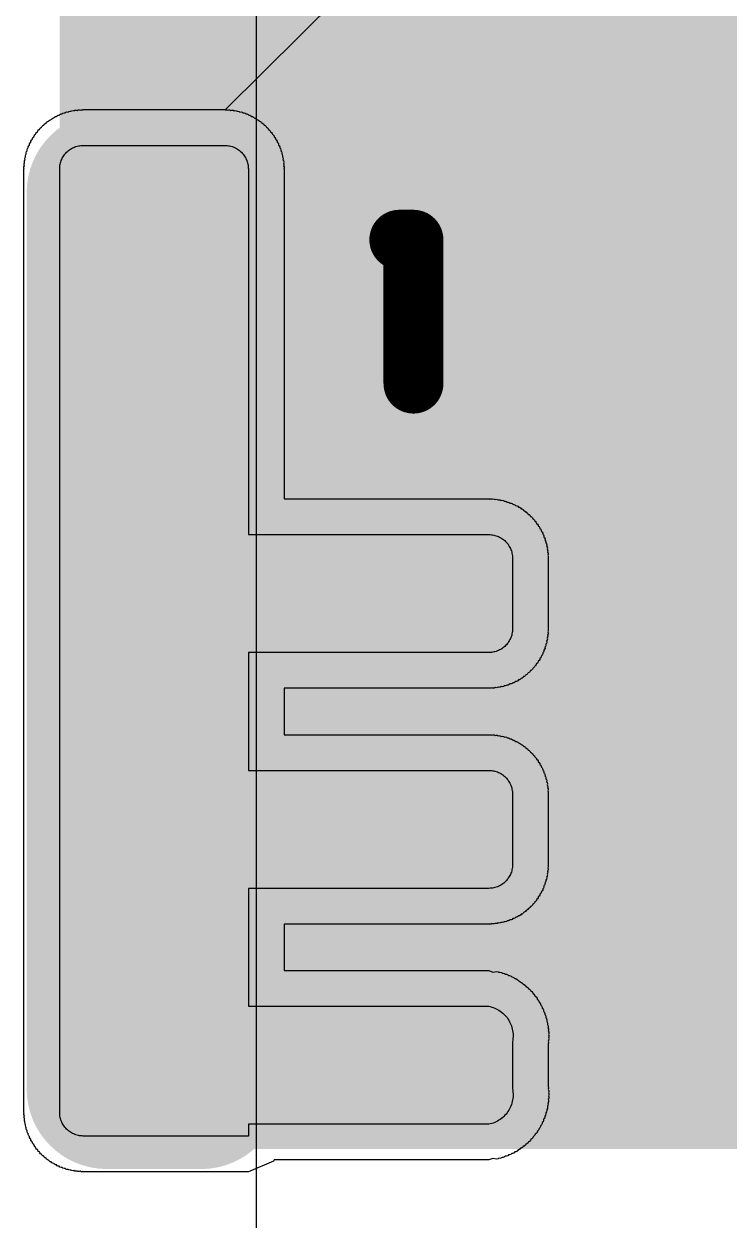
# Model space of a CAD drawing. Header units: inches. Extents: x -5 to 5328, y -4 to 5281.
# Drawn here: x 73.327 to 74.822, y 59.398 to 61.934 of the extents above; entities that cross this region are included whole.
import ezdxf

# ---------------------------------------------------------------- set-up
doc = ezdxf.new("R2010")
doc.units = ezdxf.units.IN
for name, color, linetype in [('Layer 2', 76, 'Continuous'), ('Top Layer', 1, 'Continuous'), ('Top Overlay', 2, 'Continuous'), ('Top Paste', 8, 'Continuous'), ('Top Solder', 216, 'Continuous')]:
    doc.layers.add(name, color=color, linetype=linetype)

# ---------------------------------------------------------------- blocks, each defined once
blk = doc.blocks.new('10_VQFN_HR__3_3__11')
at = {"layer": 'Top Layer'}
h = blk.add_hatch(color=1, dxfattribs=at)
edge = h.paths.add_edge_path()
edge.add_arc((1.075, -0.3), 0.1, 180, 270)
edge.add_line((1.075, -0.4), (1.275, -0.4))
edge.add_arc((1.275, -0.3), 0.1, 270, 360)
edge.add_line((1.375, -0.3), (1.375, 1.6))
edge.add_arc((1.275, 1.6), 0.1, 0, 90)
edge.add_line((1.275, 1.7), (1.075, 1.7))
edge.add_arc((1.075, 1.6), 0.1, 90, 180)
edge.add_line((0.975, 1.6), (0.975, -0.3))
at = {"layer": 'Top Paste'}
h = blk.add_hatch(color=8, dxfattribs=at)
edge = h.paths.add_edge_path()
edge.add_arc((1.075, -0.3), 0.1, 180, 270)
edge.add_line((1.075, -0.4), (1.275, -0.4))
edge.add_arc((1.275, -0.3), 0.1, 270, 360)
edge.add_line((1.375, -0.3), (1.375, 1.6))
edge.add_arc((1.275, 1.6), 0.1, 0, 90)
edge.add_line((1.275, 1.7), (1.075, 1.7))
edge.add_arc((1.075, 1.6), 0.1, 90, 180)
edge.add_line((0.975, 1.6), (0.975, -0.3))
at = {"layer": 'Top Solder'}
h = blk.add_hatch(color=216, dxfattribs=at)
edge = h.paths.add_edge_path()
edge.add_arc((1.075, -0.3), 0.17, 180, 270)
edge.add_line((1.075, -0.47), (1.275, -0.47))
edge.add_arc((1.275, -0.3), 0.17, 270, 360)
edge.add_line((1.445, -0.3), (1.445, 1.6))
edge.add_arc((1.275, 1.6), 0.17, 0, 90)
edge.add_line((1.275, 1.77), (1.075, 1.77))
edge.add_arc((1.075, 1.6), 0.17, 90, 180)
edge.add_line((0.905, 1.6), (0.905, -0.3))
at = {"layer": 'Top Layer'}
for p, q in [((1.0146, 1.6989), (1.0172, 1.6994)), ((1.0172, 1.6994), (1.0198, 1.6997)), ((1.0198, 1.6997), (1.0224, 1.6999)), ((1.0224, 1.6999), (1.025, 1.7)), ((1.025, 1.7), (1.325, 1.7)), ((1.325, 1.7), (1.3276, 1.6999)), ((1.3276, 1.6999), (1.3302, 1.6997)), ((1.3302, 1.6997), (1.3328, 1.6994)), ((1.3328, 1.6994), (1.3354, 1.6989)), ((0.9805, 1.6727), (0.9817, 1.675)), ((0.9817, 1.675), (0.9831, 1.6772)), ((0.9831, 1.6772), (0.9845, 1.6794)), ((0.9845, 1.6794), (0.9861, 1.6815)), ((0.9861, 1.6815), (0.9878, 1.6835)), ((0.9878, 1.6835), (0.9896, 1.6854)), ((0.9896, 1.6854), (0.9915, 1.6872)), ((0.9915, 1.6872), (0.9935, 1.6889)), ((0.9935, 1.6889), (0.9956, 1.6905)), ((0.9956, 1.6905), (0.9978, 1.6919)), ((0.9978, 1.6919), (1, 1.6933)), ((1, 1.6933), (1.0023, 1.6946)), ((1.0023, 1.6946), (1.0047, 1.6957)), ((1.0047, 1.6957), (1.0071, 1.6967)), ((1.0071, 1.6967), (1.0096, 1.6976)), ((1.0096, 1.6976), (1.0121, 1.6983)), ((1.0121, 1.6983), (1.0146, 1.6989)), ((1.3354, 1.6989), (1.3379, 1.6983)), ((1.3379, 1.6983), (1.3405, 1.6976)), ((1.3405, 1.6976), (1.3429, 1.6967)), ((1.3429, 1.6967), (1.3453, 1.6957)), ((1.3453, 1.6957), (1.3477, 1.6946)), ((1.3477, 1.6946), (1.35, 1.6933)), ((1.35, 1.6933), (1.3522, 1.6919)), ((1.3522, 1.6919), (1.3544, 1.6905)), ((1.3544, 1.6905), (1.3565, 1.6889)), ((1.3565, 1.6889), (1.3585, 1.6872)), ((1.3585, 1.6872), (1.3604, 1.6854)), ((1.3604, 1.6854), (1.3622, 1.6835)), ((1.3622, 1.6835), (1.3639, 1.6815)), ((1.3639, 1.6815), (1.3655, 1.6794)), ((1.3655, 1.6794), (1.3669, 1.6772)), ((1.3669, 1.6772), (1.3683, 1.675)), ((1.3683, 1.675), (1.3696, 1.6727)), ((0.975, 1.65), (0.9751, 1.6526)), ((0.975, -0.35), (0.975, 1.65)), ((0.9751, 1.6526), (0.9753, 1.6552)), ((0.9753, 1.6552), (0.9756, 1.6578)), ((0.9756, 1.6578), (0.9761, 1.6604)), ((0.9761, 1.6604), (0.9767, 1.6629)), ((0.9767, 1.6629), (0.9774, 1.6655)), ((0.9774, 1.6655), (0.9783, 1.6679)), ((0.9783, 1.6679), (0.9793, 1.6703)), ((0.9793, 1.6703), (0.9805, 1.6727)), ((1.3696, 1.6727), (1.3707, 1.6703)), ((1.3707, 1.6703), (1.3717, 1.6679)), ((1.3717, 1.6679), (1.3726, 1.6655)), ((1.3726, 1.6655), (1.3733, 1.6629)), ((1.3733, 1.6629), (1.3739, 1.6604)), ((1.3739, 1.6604), (1.3744, 1.6578)), ((1.3744, 1.6578), (1.3747, 1.6552)), ((1.3747, 1.6552), (1.3749, 1.6526)), ((1.3749, 1.6526), (1.375, 1.65)), ((1.375, 1.65), (1.375, 0.875)), ((1.375, 0.875), (1.885, 0.875)), ((1.885, 0.875), (1.8876, 0.8749)), ((1.8876, 0.8749), (1.8902, 0.8747)), ((1.8902, 0.8747), (1.8928, 0.8744)), ((1.8928, 0.8744), (1.8954, 0.8739)), ((1.8954, 0.8739), (1.8979, 0.8733)), ((1.8979, 0.8733), (1.9005, 0.8726)), ((1.9005, 0.8726), (1.9029, 0.8717)), ((1.9029, 0.8717), (1.9053, 0.8707)), ((1.9053, 0.8707), (1.9077, 0.8696)), ((1.9077, 0.8696), (1.91, 0.8683)), ((1.91, 0.8683), (1.9122, 0.8669)), ((1.9122, 0.8669), (1.9144, 0.8655)), ((1.9144, 0.8655), (1.9165, 0.8639)), ((1.9165, 0.8639), (1.9185, 0.8622)), ((1.9185, 0.8622), (1.9204, 0.8604)), ((1.9204, 0.8604), (1.9222, 0.8585)), ((1.9222, 0.8585), (1.9239, 0.8565)), ((1.9239, 0.8565), (1.9255, 0.8544)), ((1.9255, 0.8544), (1.9269, 0.8522)), ((1.9269, 0.8522), (1.9283, 0.85)), ((1.9283, 0.85), (1.9296, 0.8477)), ((1.9296, 0.8477), (1.9307, 0.8453)), ((1.9307, 0.8453), (1.9317, 0.8429)), ((1.9317, 0.8429), (1.9326, 0.8405)), ((1.9326, 0.8405), (1.9333, 0.8379)), ((1.9333, 0.8379), (1.9339, 0.8354)), ((1.9339, 0.8354), (1.9344, 0.8328)), ((1.9344, 0.8328), (1.9347, 0.8302)), ((1.9347, 0.8302), (1.9349, 0.8276)), ((1.9349, 0.8276), (1.935, 0.825)), ((1.935, 0.825), (1.935, 0.675)), ((1.9326, 0.6596), (1.9317, 0.6571)), ((1.9333, 0.6621), (1.9326, 0.6596)), ((1.9339, 0.6646), (1.9333, 0.6621)), ((1.9344, 0.6672), (1.9339, 0.6646)), ((1.9347, 0.6698), (1.9344, 0.6672)), ((1.9349, 0.6724), (1.9347, 0.6698)), ((1.935, 0.675), (1.9349, 0.6724)), ((1.9144, 0.6346), (1.9122, 0.6331)), ((1.9165, 0.6361), (1.9144, 0.6346)), ((1.9185, 0.6378), (1.9165, 0.6361)), ((1.9204, 0.6396), (1.9185, 0.6378)), ((1.9222, 0.6415), (1.9204, 0.6396)), ((1.9239, 0.6435), (1.9222, 0.6415)), ((1.9255, 0.6456), (1.9239, 0.6435)), ((1.9269, 0.6478), (1.9255, 0.6456)), ((1.9283, 0.65), (1.9269, 0.6478)), ((1.9296, 0.6523), (1.9283, 0.65)), ((1.9307, 0.6547), (1.9296, 0.6523)), ((1.9317, 0.6571), (1.9307, 0.6547)), ((1.885, 0.625), (1.375, 0.625)), ((1.375, 0.625), (1.375, 0.375)), ((1.8876, 0.6251), (1.885, 0.625)), ((1.8902, 0.6253), (1.8876, 0.6251)), ((1.8928, 0.6256), (1.8902, 0.6253)), ((1.8954, 0.6261), (1.8928, 0.6256)), ((1.8979, 0.6267), (1.8954, 0.6261)), ((1.9005, 0.6274), (1.8979, 0.6267)), ((1.9029, 0.6283), (1.9005, 0.6274)), ((1.9053, 0.6293), (1.9029, 0.6283)), ((1.9077, 0.6305), (1.9053, 0.6293)), ((1.91, 0.6317), (1.9077, 0.6305)), ((1.9122, 0.6331), (1.91, 0.6317)), ((1.375, 0.375), (1.885, 0.375)), ((1.885, 0.375), (1.8876, 0.3749)), ((1.8876, 0.3749), (1.8902, 0.3747)), ((1.8902, 0.3747), (1.8928, 0.3744)), ((1.8928, 0.3744), (1.8954, 0.3739)), ((1.8954, 0.3739), (1.8979, 0.3733)), ((1.8979, 0.3733), (1.9005, 0.3726)), ((1.9005, 0.3726), (1.9029, 0.3717)), ((1.9029, 0.3717), (1.9053, 0.3707)), ((1.9053, 0.3707), (1.9077, 0.3696)), ((1.9077, 0.3696), (1.91, 0.3683)), ((1.91, 0.3683), (1.9122, 0.3669)), ((1.9122, 0.3669), (1.9144, 0.3655)), ((1.9144, 0.3655), (1.9165, 0.3639)), ((1.9165, 0.3639), (1.9185, 0.3622)), ((1.9185, 0.3622), (1.9204, 0.3604)), ((1.9204, 0.3604), (1.9222, 0.3585)), ((1.9222, 0.3585), (1.9239, 0.3565)), ((1.9239, 0.3565), (1.9255, 0.3544)), ((1.9255, 0.3544), (1.9269, 0.3522)), ((1.9269, 0.3522), (1.9283, 0.35)), ((1.9283, 0.35), (1.9296, 0.3477)), ((1.9296, 0.3477), (1.9307, 0.3453)), ((1.9307, 0.3453), (1.9317, 0.3429)), ((1.9317, 0.3429), (1.9326, 0.3405)), ((1.9326, 0.3405), (1.9333, 0.3379)), ((1.9333, 0.3379), (1.9339, 0.3354)), ((1.9339, 0.3354), (1.9344, 0.3328)), ((1.9344, 0.3328), (1.9347, 0.3302)), ((1.9347, 0.3302), (1.9349, 0.3276)), ((1.9349, 0.3276), (1.935, 0.325)), ((1.935, 0.325), (1.935, 0.175)), ((1.9296, 0.1523), (1.9283, 0.15)), ((1.9307, 0.1547), (1.9296, 0.1523)), ((1.9317, 0.1571), (1.9307, 0.1547)), ((1.9326, 0.1596), (1.9317, 0.1571)), ((1.9333, 0.1621), (1.9326, 0.1596)), ((1.9339, 0.1646), (1.9333, 0.1621)), ((1.9344, 0.1672), (1.9339, 0.1646)), ((1.9347, 0.1698), (1.9344, 0.1672)), ((1.9349, 0.1724), (1.9347, 0.1698)), ((1.935, 0.175), (1.9349, 0.1724)), ((1.9005, 0.1274), (1.8979, 0.1267)), ((1.9029, 0.1283), (1.9005, 0.1274)), ((1.9053, 0.1293), (1.9029, 0.1283)), ((1.9077, 0.1305), (1.9053, 0.1293)), ((1.91, 0.1317), (1.9077, 0.1305)), ((1.9122, 0.1331), (1.91, 0.1317)), ((1.9144, 0.1346), (1.9122, 0.1331)), ((1.9165, 0.1361), (1.9144, 0.1346)), ((1.9185, 0.1378), (1.9165, 0.1361)), ((1.9204, 0.1396), (1.9185, 0.1378)), ((1.9222, 0.1415), (1.9204, 0.1396)), ((1.9239, 0.1435), (1.9222, 0.1415)), ((1.9255, 0.1456), (1.9239, 0.1435)), ((1.9269, 0.1478), (1.9255, 0.1456)), ((1.9283, 0.15), (1.9269, 0.1478)), ((1.885, 0.125), (1.375, 0.125)), ((1.375, 0.125), (1.375, -0.125)), ((1.8876, 0.1251), (1.885, 0.125)), ((1.8902, 0.1253), (1.8876, 0.1251)), ((1.8928, 0.1256), (1.8902, 0.1253)), ((1.8954, 0.1261), (1.8928, 0.1256)), ((1.8979, 0.1267), (1.8954, 0.1261)), ((1.375, -0.125), (1.885, -0.125)), ((1.885, -0.125), (1.8879, -0.1257)), ((1.8879, -0.1257), (1.8911, -0.1265)), ((1.8911, -0.1265), (1.8943, -0.1276)), ((1.8943, -0.1276), (1.8974, -0.1288)), ((1.8974, -0.1288), (1.9004, -0.1302)), ((1.9004, -0.1302), (1.9034, -0.1318)), ((1.9034, -0.1318), (1.9063, -0.1334)), ((1.9063, -0.1334), (1.9091, -0.1353)), ((1.9091, -0.1353), (1.9117, -0.1373)), ((1.9117, -0.1373), (1.9143, -0.1394)), ((1.9143, -0.1394), (1.9168, -0.1416)), ((1.9168, -0.1416), (1.9191, -0.144)), ((1.9191, -0.144), (1.9213, -0.1465)), ((1.9213, -0.1465), (1.9234, -0.1491)), ((1.9234, -0.1491), (1.9253, -0.1519)), ((1.9253, -0.1519), (1.9271, -0.1547)), ((1.9271, -0.1547), (1.9288, -0.1576)), ((1.9288, -0.1576), (1.9303, -0.1606)), ((1.9303, -0.1606), (1.9316, -0.1636)), ((1.9316, -0.1636), (1.9328, -0.1667)), ((1.9328, -0.1667), (1.9338, -0.1699)), ((1.9338, -0.1699), (1.9346, -0.1732)), ((1.9346, -0.1732), (1.9353, -0.1764)), ((1.9353, -0.1764), (1.9358, -0.1797)), ((1.9356, -0.1964), (1.935, -0.2)), ((1.935, -0.2), (1.935, -0.3)), ((1.936, -0.1931), (1.9356, -0.1964)), ((1.9358, -0.1797), (1.9361, -0.1831)), ((1.9362, -0.1897), (1.936, -0.1931)), ((1.9361, -0.1831), (1.9362, -0.1864)), ((1.9362, -0.1864), (1.9362, -0.1897)), ((1.935, -0.3), (1.9356, -0.3036)), ((1.9356, -0.3036), (1.936, -0.3069)), ((1.9346, -0.3268), (1.9338, -0.3301)), ((1.9353, -0.3236), (1.9346, -0.3268)), ((1.9358, -0.3203), (1.9353, -0.3236)), ((1.9361, -0.3169), (1.9358, -0.3203)), ((1.936, -0.3069), (1.9362, -0.3103)), ((1.9362, -0.3136), (1.9361, -0.3169)), ((1.9362, -0.3103), (1.9362, -0.3136)), ((0.9751, -0.3526), (0.975, -0.35)), ((0.9753, -0.3552), (0.9751, -0.3526)), ((1.9213, -0.3535), (1.9191, -0.356)), ((1.9234, -0.3509), (1.9213, -0.3535)), ((1.9253, -0.3481), (1.9234, -0.3509)), ((1.9271, -0.3453), (1.9253, -0.3481)), ((1.9288, -0.3424), (1.9271, -0.3453)), ((1.9303, -0.3394), (1.9288, -0.3424)), ((1.9316, -0.3364), (1.9303, -0.3394)), ((1.9328, -0.3332), (1.9316, -0.3364)), ((1.9338, -0.3301), (1.9328, -0.3332)), ((0.9756, -0.3578), (0.9753, -0.3552)), ((0.9761, -0.3604), (0.9756, -0.3578)), ((0.9767, -0.3629), (0.9761, -0.3604)), ((0.9774, -0.3654), (0.9767, -0.3629)), ((0.9783, -0.3679), (0.9774, -0.3654)), ((0.9793, -0.3703), (0.9783, -0.3679)), ((0.9805, -0.3727), (0.9793, -0.3703)), ((0.9817, -0.375), (0.9805, -0.3727)), ((0.9831, -0.3772), (0.9817, -0.375)), ((0.9845, -0.3794), (0.9831, -0.3772)), ((0.9861, -0.3815), (0.9845, -0.3794)), ((1.885, -0.375), (1.375, -0.375)), ((1.375, -0.375), (1.375, -0.4)), ((1.8879, -0.3743), (1.885, -0.375)), ((1.8911, -0.3735), (1.8879, -0.3743)), ((1.8943, -0.3724), (1.8911, -0.3735)), ((1.8974, -0.3712), (1.8943, -0.3724)), ((1.9004, -0.3698), (1.8974, -0.3712)), ((1.9034, -0.3682), (1.9004, -0.3698)), ((1.9063, -0.3665), (1.9034, -0.3682)), ((1.9091, -0.3647), (1.9063, -0.3665)), ((1.9117, -0.3627), (1.9091, -0.3647)), ((1.9143, -0.3606), (1.9117, -0.3627)), ((1.9168, -0.3583), (1.9143, -0.3606)), ((1.9191, -0.356), (1.9168, -0.3583)), ((0.9878, -0.3835), (0.9861, -0.3815)), ((0.9896, -0.3854), (0.9878, -0.3835)), ((0.9915, -0.3872), (0.9896, -0.3854)), ((0.9935, -0.3889), (0.9915, -0.3872)), ((0.9956, -0.3904), (0.9935, -0.3889)), ((0.9978, -0.3919), (0.9956, -0.3904)), ((1, -0.3933), (0.9978, -0.3919)), ((1.0023, -0.3945), (1, -0.3933)), ((1.0047, -0.3957), (1.0023, -0.3945)), ((1.0071, -0.3967), (1.0047, -0.3957)), ((1.0096, -0.3976), (1.0071, -0.3967)), ((1.0121, -0.3983), (1.0096, -0.3976)), ((1.0146, -0.3989), (1.0121, -0.3983)), ((1.0172, -0.3994), (1.0146, -0.3989)), ((1.0198, -0.3997), (1.0172, -0.3994)), ((1.0224, -0.3999), (1.0198, -0.3997)), ((1.025, -0.4), (1.0224, -0.3999)), ((1.375, -0.4), (1.025, -0.4))]:
    blk.add_line(p, q, dxfattribs=at)
at = {"layer": 'Top Overlay'}
for points in [[(1.695, 1.5, 0.127, 0.127, 0), (1.725, 1.5, 0.127, 0.127, 0)], [(1.725, 1.195, 0.127, 0.127, 0), (1.725, 1.5, 0.127, 0.127, 0)]]:
    blk.add_lwpolyline(points, format="xyseb", dxfattribs=at)
for points in [[(1.6633, 1.5, 0.0635, 0.0635, 1), (1.7268, 1.5, 0.0635, 0.0635, 1)], [(1.6933, 1.5, 0.0635, 0.0635, 1), (1.7568, 1.5, 0.0635, 0.0635, 1)], [(1.6933, 1.5, 0.0635, 0.0635, 1), (1.7568, 1.5, 0.0635, 0.0635, 1)], [(1.6933, 1.195, 0.0635, 0.0635, 1), (1.7568, 1.195, 0.0635, 0.0635, 1)]]:
    blk.add_lwpolyline(points, format="xyseb", close=True, dxfattribs=at)
at = {"layer": 'Top Solder'}
for p, q in [((1.326, 1.7754), (5255.1069, 5220.9031)), ((1.012, 1.7743), (1.0139, 1.7753)), ((1.0139, 1.7753), (1.0165, 1.7755)), ((1.0165, 1.7755), (1.0185, 1.7748)), ((1.0185, 1.7748), (1.0204, 1.7757)), ((1.0204, 1.7757), (1.023, 1.7757)), ((1.023, 1.7757), (1.024, 1.7754)), ((1.024, 1.7754), (1.025, 1.7758)), ((1.025, 1.7758), (1.325, 1.7758)), ((1.325, 1.7758), (1.326, 1.7754)), ((1.326, 1.7754), (1.327, 1.7757)), ((1.327, 1.7757), (1.3296, 1.7757)), ((1.3296, 1.7757), (1.3315, 1.7748)), ((1.3315, 1.7748), (1.3335, 1.7755)), ((1.3335, 1.7755), (1.3361, 1.7753)), ((1.3361, 1.7753), (1.338, 1.7743)), ((0.9474, 1.749), (0.9495, 1.7506)), ((0.9495, 1.7506), (0.9515, 1.7511)), ((0.9515, 1.7511), (0.9527, 1.7529)), ((0.9527, 1.7529), (0.9548, 1.7544)), ((0.9548, 1.7544), (0.9569, 1.7548)), ((0.9569, 1.7548), (0.9582, 1.7566)), ((0.9582, 1.7566), (0.9604, 1.7579)), ((0.9604, 1.7579), (0.9625, 1.7583)), ((0.9625, 1.7583), (0.9638, 1.7599)), ((0.9638, 1.7599), (0.9661, 1.7611)), ((0.9661, 1.7611), (0.9683, 1.7614)), ((0.9683, 1.7614), (0.9697, 1.763)), ((0.9697, 1.763), (0.9721, 1.7641)), ((0.9721, 1.7641), (0.9742, 1.7642)), ((0.9742, 1.7642), (0.9756, 1.7657)), ((0.9756, 1.7657), (0.978, 1.7667)), ((0.978, 1.7667), (0.9802, 1.7667)), ((0.9802, 1.7667), (0.9818, 1.7681)), ((0.9818, 1.7681), (0.9843, 1.769)), ((0.9843, 1.769), (0.9864, 1.7689)), ((0.9864, 1.7689), (0.988, 1.7702)), ((0.988, 1.7702), (0.9905, 1.7709)), ((0.9905, 1.7709), (0.9927, 1.7707)), ((0.9927, 1.7707), (0.9944, 1.772)), ((0.9944, 1.772), (0.997, 1.7726)), ((0.997, 1.7726), (0.999, 1.7723)), ((0.999, 1.7723), (1.0008, 1.7734)), ((1.0008, 1.7734), (1.0034, 1.7739)), ((1.0034, 1.7739), (1.0054, 1.7734)), ((1.0054, 1.7734), (1.0073, 1.7745)), ((1.0073, 1.7745), (1.0099, 1.7748)), ((1.0099, 1.7748), (1.012, 1.7743)), ((1.338, 1.7743), (1.3402, 1.7748)), ((1.3402, 1.7748), (1.3428, 1.7745)), ((1.3428, 1.7745), (1.3446, 1.7734)), ((1.3446, 1.7734), (1.3466, 1.7739)), ((1.3466, 1.7739), (1.3492, 1.7734)), ((1.3492, 1.7734), (1.351, 1.7723)), ((1.351, 1.7723), (1.353, 1.7726)), ((1.353, 1.7726), (1.3556, 1.772)), ((1.3556, 1.772), (1.3573, 1.7707)), ((1.3573, 1.7707), (1.3595, 1.7709)), ((1.3595, 1.7709), (1.362, 1.7702)), ((1.362, 1.7702), (1.3636, 1.7689)), ((1.3636, 1.7689), (1.3658, 1.769)), ((1.3658, 1.769), (1.3682, 1.7681)), ((1.3682, 1.7681), (1.3698, 1.7667)), ((1.3698, 1.7667), (1.372, 1.7667)), ((1.372, 1.7667), (1.3744, 1.7657)), ((1.3744, 1.7657), (1.3758, 1.7642)), ((1.3758, 1.7642), (1.3779, 1.7641)), ((1.3779, 1.7641), (1.3803, 1.763)), ((1.3803, 1.763), (1.3817, 1.7614)), ((1.3817, 1.7614), (1.3839, 1.7611)), ((1.3839, 1.7611), (1.3862, 1.7599)), ((1.3862, 1.7599), (1.3875, 1.7583)), ((1.3875, 1.7583), (1.3896, 1.7579)), ((1.3896, 1.7579), (1.3918, 1.7566)), ((1.3918, 1.7566), (1.3931, 1.7548)), ((1.3931, 1.7548), (1.3952, 1.7544)), ((1.3952, 1.7544), (1.3973, 1.7529)), ((1.3973, 1.7529), (1.3985, 1.7511)), ((1.3985, 1.7511), (1.4005, 1.7506)), ((1.4005, 1.7506), (1.4026, 1.749)), ((0.9239, 1.7235), (0.9244, 1.7255)), ((0.9244, 1.7255), (0.926, 1.7276)), ((0.926, 1.7276), (0.9279, 1.7287)), ((0.9279, 1.7287), (0.9285, 1.7307)), ((0.9285, 1.7307), (0.9302, 1.7327)), ((0.9302, 1.7327), (0.9321, 1.7336)), ((0.9321, 1.7336), (0.9329, 1.7356)), ((0.9329, 1.7356), (0.9347, 1.7375)), ((0.9347, 1.7375), (0.9366, 1.7384)), ((0.9366, 1.7384), (0.9375, 1.7403)), ((0.9375, 1.7403), (0.9394, 1.7422)), ((0.9394, 1.7422), (0.9414, 1.7429)), ((0.9414, 1.7429), (0.9423, 1.7448)), ((0.9423, 1.7448), (0.9443, 1.7465)), ((0.9443, 1.7465), (0.9463, 1.7471)), ((0.9463, 1.7471), (0.9474, 1.749)), ((1.4026, 1.749), (1.4037, 1.7471)), ((1.4037, 1.7471), (1.4056, 1.7465)), ((1.4056, 1.7465), (1.4076, 1.7448)), ((1.4076, 1.7448), (1.4086, 1.7429)), ((1.4086, 1.7429), (1.4106, 1.7421)), ((1.4106, 1.7421), (1.4125, 1.7403)), ((1.4125, 1.7403), (1.4134, 1.7384)), ((1.4134, 1.7384), (1.4153, 1.7375)), ((1.4153, 1.7375), (1.4171, 1.7356)), ((1.4171, 1.7356), (1.4179, 1.7336)), ((1.4179, 1.7336), (1.4198, 1.7326)), ((1.4198, 1.7326), (1.4215, 1.7306)), ((1.4215, 1.7306), (1.4221, 1.7286)), ((1.4221, 1.7286), (1.424, 1.7276)), ((1.424, 1.7276), (1.4256, 1.7255)), ((1.4256, 1.7255), (1.4261, 1.7235)), ((0.9083, 1.6969), (0.9093, 1.6993)), ((0.9093, 1.6993), (0.9108, 1.7008)), ((0.9108, 1.7008), (0.9109, 1.703)), ((0.9109, 1.703), (0.9121, 1.7053)), ((0.9121, 1.7053), (0.9136, 1.7068)), ((0.9136, 1.7068), (0.9139, 1.7089)), ((0.9139, 1.7089), (0.9151, 1.7112)), ((0.9151, 1.7112), (0.9167, 1.7125)), ((0.9167, 1.7125), (0.9171, 1.7146)), ((0.9171, 1.7146), (0.9184, 1.7168)), ((0.9184, 1.7168), (0.9202, 1.7181)), ((0.9202, 1.7181), (0.9206, 1.7202)), ((0.9206, 1.7202), (0.9221, 1.7223)), ((0.9221, 1.7223), (0.9239, 1.7235)), ((1.4261, 1.7235), (1.4279, 1.7223)), ((1.4279, 1.7223), (1.4294, 1.7202)), ((1.4294, 1.7202), (1.4298, 1.7181)), ((1.4298, 1.7181), (1.4315, 1.7168)), ((1.4315, 1.7168), (1.4329, 1.7146)), ((1.4329, 1.7146), (1.4332, 1.7125)), ((1.4332, 1.7125), (1.4349, 1.7111)), ((1.4349, 1.7111), (1.4362, 1.7088)), ((1.4362, 1.7088), (1.4364, 1.7067)), ((1.4364, 1.7067), (1.4379, 1.7053)), ((1.4379, 1.7053), (1.4391, 1.703)), ((1.4391, 1.703), (1.4392, 1.7008)), ((1.4392, 1.7008), (1.4407, 1.6993)), ((1.4407, 1.6993), (1.4417, 1.6969)), ((0.9011, 1.6717), (0.9016, 1.6742)), ((0.9016, 1.6742), (0.9027, 1.676)), ((0.9024, 1.678), (0.903, 1.6806)), ((0.9027, 1.676), (0.9024, 1.678)), ((0.903, 1.6806), (0.9043, 1.6823)), ((0.9041, 1.6845), (0.9048, 1.687)), ((0.9043, 1.6823), (0.9041, 1.6845)), ((0.9048, 1.687), (0.9061, 1.6886)), ((0.906, 1.6907), (0.9069, 1.6932)), ((0.9061, 1.6886), (0.906, 1.6907)), ((0.9069, 1.6932), (0.9083, 1.6948)), ((0.9083, 1.6948), (0.9083, 1.6969)), ((1.4417, 1.6969), (1.4417, 1.6948)), ((1.4417, 1.6948), (1.4431, 1.6932)), ((1.4431, 1.6932), (1.444, 1.6907)), ((1.444, 1.6907), (1.4439, 1.6886)), ((1.4439, 1.6886), (1.4452, 1.687)), ((1.4452, 1.687), (1.4459, 1.6845)), ((1.4459, 1.6845), (1.4457, 1.6824)), ((1.4457, 1.6824), (1.447, 1.6807)), ((1.447, 1.6807), (1.4476, 1.6781)), ((1.4476, 1.6781), (1.4472, 1.676)), ((1.4472, 1.676), (1.4484, 1.6742)), ((1.4484, 1.6742), (1.4489, 1.6717)), ((0.8992, 1.65), (0.8996, 1.651)), ((0.8992, -0.35), (0.8992, 1.65)), ((0.8993, 1.6546), (0.9002, 1.6565)), ((0.8993, 1.652), (0.8993, 1.6546)), ((0.8996, 1.651), (0.8993, 1.652)), ((0.8995, 1.6585), (0.8997, 1.6611)), ((0.9002, 1.6565), (0.8995, 1.6585)), ((0.8997, 1.6611), (0.9007, 1.6631)), ((0.9002, 1.6652), (0.9005, 1.6677)), ((0.9007, 1.6631), (0.9002, 1.6652)), ((0.9005, 1.6677), (0.9016, 1.6696)), ((0.9016, 1.6696), (0.9011, 1.6717)), ((1.4489, 1.6717), (1.4484, 1.6695)), ((1.4484, 1.6695), (1.4495, 1.6677)), ((1.4499, 1.6651), (1.4493, 1.6631)), ((1.4493, 1.6631), (1.4503, 1.6612)), ((1.4495, 1.6677), (1.4499, 1.6651)), ((1.4505, 1.6586), (1.4498, 1.6566)), ((1.4498, 1.6566), (1.4507, 1.6546)), ((1.4503, 1.6612), (1.4505, 1.6586)), ((1.4507, 1.652), (1.4504, 1.651)), ((1.4504, 1.651), (1.4508, 1.65)), ((1.4507, 1.6546), (1.4507, 1.652)), ((1.4508, 1.65), (1.4508, 0.9508)), ((1.4508, 0.9508), (1.885, 0.9508)), ((1.885, 0.9508), (1.886, 0.9504)), ((1.886, 0.9504), (1.887, 0.9507)), ((1.887, 0.9507), (1.8896, 0.9507)), ((1.8896, 0.9507), (1.8915, 0.9498)), ((1.8915, 0.9498), (1.8936, 0.9505)), ((1.8936, 0.9505), (1.8962, 0.9503)), ((1.8962, 0.9503), (1.8981, 0.9493)), ((1.8981, 0.9493), (1.9001, 0.9499)), ((1.9001, 0.9499), (1.9027, 0.9495)), ((1.9027, 0.9495), (1.9045, 0.9484)), ((1.9045, 0.9484), (1.9066, 0.9489)), ((1.9066, 0.9489), (1.9092, 0.9484)), ((1.9092, 0.9484), (1.911, 0.9472)), ((1.911, 0.9472), (1.9131, 0.9476)), ((1.9131, 0.9476), (1.9157, 0.947)), ((1.9157, 0.947), (1.9173, 0.9457)), ((1.9173, 0.9457), (1.9194, 0.946)), ((1.9194, 0.946), (1.9219, 0.9452)), ((1.9219, 0.9452), (1.9236, 0.9439)), ((1.9236, 0.9439), (1.9257, 0.944)), ((1.9257, 0.944), (1.9282, 0.9431)), ((1.9282, 0.9431), (1.9298, 0.9417)), ((1.9298, 0.9417), (1.932, 0.9417)), ((1.932, 0.9417), (1.9344, 0.9407)), ((1.9344, 0.9407), (1.9358, 0.9392)), ((1.9358, 0.9392), (1.9379, 0.9391)), ((1.9379, 0.9391), (1.9403, 0.938)), ((1.9403, 0.938), (1.9417, 0.9364)), ((1.9417, 0.9364), (1.9439, 0.9361)), ((1.9439, 0.9361), (1.9462, 0.9349)), ((1.9462, 0.9349), (1.9475, 0.9332)), ((1.9475, 0.9332), (1.9496, 0.9329)), ((1.9496, 0.9329), (1.9518, 0.9315)), ((1.9518, 0.9315), (1.9531, 0.9298)), ((1.9531, 0.9298), (1.9551, 0.9294)), ((1.9551, 0.9294), (1.9573, 0.9279)), ((1.9573, 0.9279), (1.9585, 0.9261)), ((1.9585, 0.9261), (1.9605, 0.9256)), ((1.9605, 0.9256), (1.9626, 0.924)), ((1.9626, 0.924), (1.9637, 0.9221)), ((1.9637, 0.9221), (1.9657, 0.9215)), ((1.9657, 0.9215), (1.9677, 0.9198)), ((1.9677, 0.9198), (1.9686, 0.9179)), ((1.9686, 0.9179), (1.9706, 0.9172)), ((1.9706, 0.9172), (1.9725, 0.9153)), ((1.9725, 0.9153), (1.9734, 0.9134)), ((1.9734, 0.9134), (1.9753, 0.9125)), ((1.9753, 0.9125), (1.9771, 0.9106)), ((1.9771, 0.9106), (1.9779, 0.9086)), ((1.9779, 0.9086), (1.9798, 0.9076)), ((1.9798, 0.9076), (1.9815, 0.9056)), ((1.9815, 0.9056), (1.9821, 0.9037)), ((1.9821, 0.9037), (1.9839, 0.9026)), ((1.9839, 0.9026), (1.9855, 0.9006)), ((1.9855, 0.9006), (1.9861, 0.8985)), ((1.9861, 0.8985), (1.9879, 0.8973)), ((1.9879, 0.8973), (1.9894, 0.8951)), ((1.9894, 0.8951), (1.9898, 0.8931)), ((1.9898, 0.8931), (1.9915, 0.8918)), ((1.9915, 0.8918), (1.9929, 0.8896)), ((1.9929, 0.8896), (1.9932, 0.8875)), ((1.9932, 0.8875), (1.9949, 0.8862)), ((1.9949, 0.8862), (1.9961, 0.8839)), ((1.9961, 0.8839), (1.9964, 0.8817)), ((1.9964, 0.8817), (1.998, 0.8803)), ((1.998, 0.8803), (1.9991, 0.8779)), ((1.9991, 0.8779), (1.9992, 0.8758)), ((1.9992, 0.8758), (2.0007, 0.8744)), ((2.0007, 0.8744), (2.0017, 0.872)), ((2.0017, 0.872), (2.0017, 0.8698)), ((2.0017, 0.8698), (2.0031, 0.8682)), ((2.0031, 0.8682), (2.004, 0.8657)), ((2.004, 0.8657), (2.0039, 0.8636)), ((2.0039, 0.8636), (2.0052, 0.862)), ((2.0052, 0.862), (2.0059, 0.8595)), ((2.0059, 0.8595), (2.0057, 0.8573)), ((2.0057, 0.8573), (2.007, 0.8556)), ((2.007, 0.8556), (2.0076, 0.853)), ((2.0076, 0.853), (2.0073, 0.851)), ((2.0073, 0.851), (2.0084, 0.8492)), ((2.0084, 0.8492), (2.0089, 0.8467)), ((2.0089, 0.8467), (2.0084, 0.8446)), ((2.0084, 0.8446), (2.0095, 0.8427)), ((2.0098, 0.8402), (2.0093, 0.838)), ((2.0093, 0.838), (2.0103, 0.8361)), ((2.0095, 0.8427), (2.0098, 0.8402)), ((2.0105, 0.8335), (2.0098, 0.8315)), ((2.0098, 0.8315), (2.0107, 0.8296)), ((2.0103, 0.8361), (2.0105, 0.8335)), ((2.0107, 0.827), (2.0104, 0.826)), ((2.0104, 0.826), (2.0108, 0.825)), ((2.0107, 0.8296), (2.0107, 0.827)), ((2.0108, 0.825), (2.0108, 0.675)), ((2.0103, 0.6639), (2.0093, 0.662)), ((2.0093, 0.662), (2.0098, 0.6598)), ((2.0098, 0.6598), (2.0095, 0.6573)), ((2.0107, 0.6704), (2.0098, 0.6685)), ((2.0098, 0.6685), (2.0105, 0.6665)), ((2.0105, 0.6665), (2.0103, 0.6639)), ((2.0108, 0.675), (2.0104, 0.674)), ((2.0104, 0.674), (2.0107, 0.673)), ((2.0107, 0.673), (2.0107, 0.6704)), ((2.004, 0.6343), (2.0031, 0.6318)), ((2.0052, 0.638), (2.0039, 0.6364)), ((2.0039, 0.6364), (2.004, 0.6343)), ((2.0059, 0.6405), (2.0052, 0.638)), ((2.007, 0.6444), (2.0057, 0.6427)), ((2.0057, 0.6427), (2.0059, 0.6405)), ((2.0076, 0.647), (2.007, 0.6444)), ((2.0084, 0.6508), (2.0073, 0.649)), ((2.0073, 0.649), (2.0076, 0.647)), ((2.0095, 0.6573), (2.0084, 0.6554)), ((2.0084, 0.6554), (2.0089, 0.6534)), ((2.0089, 0.6534), (2.0084, 0.6508)), ((1.9929, 0.6105), (1.9916, 0.6082)), ((1.9933, 0.6125), (1.9929, 0.6105)), ((1.9949, 0.6138), (1.9933, 0.6125)), ((1.9961, 0.6161), (1.9949, 0.6138)), ((1.9963, 0.6183), (1.9961, 0.6161)), ((1.998, 0.6197), (1.9963, 0.6183)), ((1.9991, 0.6221), (1.998, 0.6197)), ((1.9992, 0.6242), (1.9991, 0.6221)), ((2.0007, 0.6257), (1.9992, 0.6242)), ((2.0017, 0.6281), (2.0007, 0.6257)), ((2.0031, 0.6318), (2.0017, 0.6302)), ((2.0017, 0.6302), (2.0017, 0.6281)), ((1.9725, 0.5847), (1.9706, 0.5829)), ((1.9734, 0.5866), (1.9725, 0.5847)), ((1.9753, 0.5875), (1.9734, 0.5866)), ((1.9771, 0.5894), (1.9753, 0.5875)), ((1.9779, 0.5914), (1.9771, 0.5894)), ((1.9798, 0.5924), (1.9779, 0.5914)), ((1.9815, 0.5944), (1.9798, 0.5924)), ((1.9821, 0.5963), (1.9815, 0.5944)), ((1.9839, 0.5974), (1.9821, 0.5963)), ((1.9855, 0.5994), (1.9839, 0.5974)), ((1.9861, 0.6015), (1.9855, 0.5994)), ((1.9879, 0.6027), (1.9861, 0.6015)), ((1.9894, 0.6049), (1.9879, 0.6027)), ((1.9898, 0.607), (1.9894, 0.6049)), ((1.9916, 0.6082), (1.9898, 0.607)), ((1.9298, 0.5583), (1.9282, 0.5569)), ((1.932, 0.5583), (1.9298, 0.5583)), ((1.9344, 0.5593), (1.932, 0.5583)), ((1.9359, 0.5608), (1.9344, 0.5593)), ((1.938, 0.5609), (1.9359, 0.5608)), ((1.9403, 0.5621), (1.938, 0.5609)), ((1.9417, 0.5636), (1.9403, 0.5621)), ((1.9438, 0.5638), (1.9417, 0.5636)), ((1.9461, 0.5651), (1.9438, 0.5638)), ((1.9475, 0.5668), (1.9461, 0.5651)), ((1.9496, 0.5671), (1.9475, 0.5668)), ((1.9518, 0.5685), (1.9496, 0.5671)), ((1.9531, 0.5702), (1.9518, 0.5685)), ((1.9552, 0.5706), (1.9531, 0.5702)), ((1.9573, 0.5721), (1.9552, 0.5706)), ((1.9585, 0.5739), (1.9573, 0.5721)), ((1.9605, 0.5744), (1.9585, 0.5739)), ((1.9626, 0.576), (1.9605, 0.5744)), ((1.9636, 0.5779), (1.9626, 0.576)), ((1.9657, 0.5785), (1.9636, 0.5779)), ((1.9677, 0.5802), (1.9657, 0.5785)), ((1.9686, 0.5821), (1.9677, 0.5802)), ((1.9706, 0.5829), (1.9686, 0.5821)), ((1.885, 0.5492), (1.4508, 0.5492)), ((1.4508, 0.5492), (1.4508, 0.4508)), ((1.886, 0.5496), (1.885, 0.5492)), ((1.887, 0.5493), (1.886, 0.5496)), ((1.8896, 0.5493), (1.887, 0.5493)), ((1.8916, 0.5502), (1.8896, 0.5493)), ((1.8936, 0.5495), (1.8916, 0.5502)), ((1.8962, 0.5497), (1.8936, 0.5495)), ((1.8981, 0.5507), (1.8962, 0.5497)), ((1.9001, 0.5502), (1.8981, 0.5507)), ((1.9027, 0.5505), (1.9001, 0.5502)), ((1.9045, 0.5516), (1.9027, 0.5505)), ((1.9066, 0.5511), (1.9045, 0.5516)), ((1.9092, 0.5516), (1.9066, 0.5511)), ((1.911, 0.5528), (1.9092, 0.5516)), ((1.9131, 0.5524), (1.911, 0.5528)), ((1.9157, 0.553), (1.9131, 0.5524)), ((1.9173, 0.5543), (1.9157, 0.553)), ((1.9194, 0.554), (1.9173, 0.5543)), ((1.9219, 0.5548), (1.9194, 0.554)), ((1.9236, 0.5561), (1.9219, 0.5548)), ((1.9257, 0.556), (1.9236, 0.5561)), ((1.9282, 0.5569), (1.9257, 0.556)), ((1.4508, 0.4508), (1.885, 0.4508)), ((1.885, 0.4508), (1.886, 0.4504)), ((1.886, 0.4504), (1.887, 0.4507)), ((1.887, 0.4507), (1.8896, 0.4507)), ((1.8896, 0.4507), (1.8915, 0.4498)), ((1.8915, 0.4498), (1.8936, 0.4505)), ((1.8936, 0.4505), (1.8962, 0.4503)), ((1.8962, 0.4503), (1.8981, 0.4493)), ((1.8981, 0.4493), (1.9001, 0.4498)), ((1.9001, 0.4498), (1.9027, 0.4495)), ((1.9027, 0.4495), (1.9045, 0.4485)), ((1.9045, 0.4485), (1.9066, 0.4489)), ((1.9066, 0.4489), (1.9092, 0.4484)), ((1.9092, 0.4484), (1.911, 0.4472)), ((1.911, 0.4472), (1.9131, 0.4476)), ((1.9131, 0.4476), (1.9157, 0.447)), ((1.9157, 0.447), (1.9174, 0.4457)), ((1.9174, 0.4457), (1.9195, 0.4459)), ((1.9195, 0.4459), (1.922, 0.4452)), ((1.922, 0.4452), (1.9236, 0.4439)), ((1.9236, 0.4439), (1.9257, 0.444)), ((1.9257, 0.444), (1.9282, 0.4431)), ((1.9282, 0.4431), (1.9298, 0.4417)), ((1.9298, 0.4417), (1.9319, 0.4417)), ((1.9319, 0.4417), (1.9343, 0.4407)), ((1.9343, 0.4407), (1.9358, 0.4392)), ((1.9358, 0.4392), (1.938, 0.4391)), ((1.938, 0.4391), (1.9403, 0.4379)), ((1.9403, 0.4379), (1.9417, 0.4364)), ((1.9417, 0.4364), (1.9438, 0.4362)), ((1.9438, 0.4362), (1.9461, 0.4349)), ((1.9461, 0.4349), (1.9475, 0.4332)), ((1.9475, 0.4332), (1.9496, 0.4329)), ((1.9496, 0.4329), (1.9518, 0.4315)), ((1.9518, 0.4315), (1.9531, 0.4298)), ((1.9531, 0.4298), (1.9552, 0.4294)), ((1.9552, 0.4294), (1.9573, 0.4279)), ((1.9573, 0.4279), (1.9585, 0.4261)), ((1.9585, 0.4261), (1.9605, 0.4256)), ((1.9605, 0.4256), (1.9626, 0.424)), ((1.9626, 0.424), (1.9636, 0.4221)), ((1.9636, 0.4221), (1.9657, 0.4215)), ((1.9657, 0.4215), (1.9677, 0.4198)), ((1.9677, 0.4198), (1.9686, 0.4179)), ((1.9686, 0.4179), (1.9706, 0.4171)), ((1.9706, 0.4171), (1.9725, 0.4153)), ((1.9725, 0.4153), (1.9734, 0.4134)), ((1.9734, 0.4134), (1.9753, 0.4125)), ((1.9753, 0.4125), (1.9771, 0.4106)), ((1.9771, 0.4106), (1.9779, 0.4086)), ((1.9779, 0.4086), (1.9798, 0.4076)), ((1.9798, 0.4076), (1.9815, 0.4057)), ((1.9815, 0.4057), (1.9821, 0.4037)), ((1.9821, 0.4037), (1.984, 0.4026)), ((1.984, 0.4026), (1.9856, 0.4005)), ((1.9856, 0.4005), (1.9861, 0.3985)), ((1.9861, 0.3985), (1.9879, 0.3973)), ((1.9879, 0.3973), (1.9894, 0.3952)), ((1.9894, 0.3952), (1.9898, 0.3931)), ((1.9898, 0.3931), (1.9916, 0.3918)), ((1.9916, 0.3918), (1.9929, 0.3896)), ((1.9929, 0.3896), (1.9933, 0.3875)), ((1.9933, 0.3875), (1.9949, 0.3862)), ((1.9949, 0.3862), (1.9961, 0.3839)), ((1.9961, 0.3839), (1.9963, 0.3817)), ((1.9963, 0.3817), (1.998, 0.3803)), ((1.998, 0.3803), (1.9991, 0.3779)), ((1.9991, 0.3779), (1.9992, 0.3758)), ((1.9992, 0.3758), (2.0007, 0.3744)), ((2.0007, 0.3744), (2.0017, 0.372)), ((2.0017, 0.372), (2.0017, 0.3698)), ((2.0017, 0.3698), (2.0031, 0.3682)), ((2.0031, 0.3682), (2.004, 0.3658)), ((2.004, 0.3658), (2.0039, 0.3636)), ((2.0039, 0.3636), (2.0052, 0.362)), ((2.0052, 0.362), (2.0059, 0.3595)), ((2.0059, 0.3595), (2.0057, 0.3573)), ((2.0057, 0.3573), (2.007, 0.3556)), ((2.007, 0.3556), (2.0076, 0.353)), ((2.0076, 0.353), (2.0073, 0.351)), ((2.0073, 0.351), (2.0084, 0.3492)), ((2.0084, 0.3492), (2.0089, 0.3466)), ((2.0089, 0.3466), (2.0084, 0.3446)), ((2.0084, 0.3446), (2.0095, 0.3427)), ((2.0098, 0.3401), (2.0093, 0.3381)), ((2.0093, 0.3381), (2.0103, 0.3361)), ((2.0095, 0.3427), (2.0098, 0.3401)), ((2.0105, 0.3335), (2.0098, 0.3315)), ((2.0098, 0.3315), (2.0107, 0.3296)), ((2.0103, 0.3361), (2.0105, 0.3335)), ((2.0107, 0.327), (2.0104, 0.326)), ((2.0104, 0.326), (2.0108, 0.325)), ((2.0107, 0.3296), (2.0107, 0.327)), ((2.0108, 0.325), (2.0108, 0.175)), ((2.0095, 0.1573), (2.0084, 0.1554)), ((2.0084, 0.1554), (2.0089, 0.1534)), ((2.0089, 0.1534), (2.0084, 0.1508)), ((2.0103, 0.1639), (2.0093, 0.162)), ((2.0093, 0.162), (2.0098, 0.1599)), ((2.0098, 0.1599), (2.0095, 0.1573)), ((2.0107, 0.1704), (2.0098, 0.1685)), ((2.0098, 0.1685), (2.0105, 0.1665)), ((2.0105, 0.1665), (2.0103, 0.1639)), ((2.0108, 0.175), (2.0104, 0.174)), ((2.0104, 0.174), (2.0107, 0.173)), ((2.0107, 0.173), (2.0107, 0.1704)), ((2.0017, 0.128), (2.0007, 0.1256)), ((2.0031, 0.1318), (2.0017, 0.1302)), ((2.0017, 0.1302), (2.0017, 0.128)), ((2.004, 0.1343), (2.0031, 0.1318)), ((2.0052, 0.138), (2.0039, 0.1364)), ((2.0039, 0.1364), (2.004, 0.1343)), ((2.0059, 0.1405), (2.0052, 0.138)), ((2.007, 0.1444), (2.0057, 0.1427)), ((2.0057, 0.1427), (2.0059, 0.1405)), ((2.0076, 0.147), (2.007, 0.1444)), ((2.0084, 0.1508), (2.0073, 0.149)), ((2.0073, 0.149), (2.0076, 0.147)), ((1.9861, 0.1015), (1.9856, 0.0995)), ((1.9879, 0.1027), (1.9861, 0.1015)), ((1.9894, 0.1048), (1.9879, 0.1027)), ((1.9898, 0.1069), (1.9894, 0.1048)), ((1.9916, 0.1082), (1.9898, 0.1069)), ((1.9929, 0.1104), (1.9916, 0.1082)), ((1.9933, 0.1125), (1.9929, 0.1104)), ((1.9949, 0.1138), (1.9933, 0.1125)), ((1.9961, 0.1161), (1.9949, 0.1138)), ((1.9964, 0.1183), (1.9961, 0.1161)), ((1.998, 0.1197), (1.9964, 0.1183)), ((1.9991, 0.1221), (1.998, 0.1197)), ((1.9992, 0.1242), (1.9991, 0.1221)), ((2.0007, 0.1256), (1.9992, 0.1242)), ((1.9637, 0.0779), (1.9626, 0.076)), ((1.9657, 0.0786), (1.9637, 0.0779)), ((1.9677, 0.0803), (1.9657, 0.0786)), ((1.9687, 0.0821), (1.9677, 0.0803)), ((1.9706, 0.0829), (1.9687, 0.0821)), ((1.9725, 0.0847), (1.9706, 0.0829)), ((1.9734, 0.0866), (1.9725, 0.0847)), ((1.9753, 0.0875), (1.9734, 0.0866)), ((1.9771, 0.0894), (1.9753, 0.0875)), ((1.9779, 0.0914), (1.9771, 0.0894)), ((1.9798, 0.0923), (1.9779, 0.0914)), ((1.9815, 0.0943), (1.9798, 0.0923)), ((1.9821, 0.0963), (1.9815, 0.0943)), ((1.984, 0.0974), (1.9821, 0.0963)), ((1.9856, 0.0995), (1.984, 0.0974)), ((1.8981, 0.0507), (1.8961, 0.0497)), ((1.9001, 0.0502), (1.8981, 0.0507)), ((1.9046, 0.0516), (1.9027, 0.0505)), ((1.9066, 0.0511), (1.9046, 0.0516)), ((1.9092, 0.0516), (1.9066, 0.0511)), ((1.911, 0.0527), (1.9092, 0.0516)), ((1.913, 0.0524), (1.911, 0.0527)), ((1.9156, 0.053), (1.913, 0.0524)), ((1.9173, 0.0543), (1.9156, 0.053)), ((1.9195, 0.0541), (1.9173, 0.0543)), ((1.922, 0.0548), (1.9195, 0.0541)), ((1.9236, 0.0561), (1.922, 0.0548)), ((1.9257, 0.056), (1.9236, 0.0561)), ((1.9282, 0.0569), (1.9257, 0.056)), ((1.9298, 0.0583), (1.9282, 0.0569)), ((1.9319, 0.0583), (1.9298, 0.0583)), ((1.9343, 0.0593), (1.9319, 0.0583)), ((1.9358, 0.0608), (1.9343, 0.0593)), ((1.938, 0.0609), (1.9358, 0.0608)), ((1.9403, 0.0621), (1.938, 0.0609)), ((1.9418, 0.0636), (1.9403, 0.0621)), ((1.9439, 0.0639), (1.9418, 0.0636)), ((1.9462, 0.0651), (1.9439, 0.0639)), ((1.9475, 0.0667), (1.9462, 0.0651)), ((1.9496, 0.0671), (1.9475, 0.0667)), ((1.9518, 0.0684), (1.9496, 0.0671)), ((1.9531, 0.0702), (1.9518, 0.0684)), ((1.9552, 0.0706), (1.9531, 0.0702)), ((1.9573, 0.0721), (1.9552, 0.0706)), ((1.9585, 0.0739), (1.9573, 0.0721)), ((1.9605, 0.0744), (1.9585, 0.0739)), ((1.9626, 0.076), (1.9605, 0.0744)), ((1.885, 0.0492), (1.4508, 0.0492)), ((1.4508, 0.0492), (1.4508, -0.0492)), ((1.886, 0.0496), (1.885, 0.0492)), ((1.887, 0.0493), (1.886, 0.0496)), ((1.8896, 0.0493), (1.887, 0.0493)), ((1.8915, 0.0502), (1.8896, 0.0493)), ((1.8935, 0.0495), (1.8915, 0.0502)), ((1.8961, 0.0497), (1.8935, 0.0495)), ((1.9027, 0.0505), (1.9001, 0.0502)), ((1.4508, -0.0492), (1.885, -0.0492)), ((1.885, -0.0492), (1.893, -0.0526)), ((1.893, -0.0526), (1.9016, -0.0511)), ((1.9016, -0.0511), (1.9045, -0.0517)), ((1.9045, -0.0517), (1.9062, -0.0529)), ((1.9062, -0.0529), (1.9082, -0.0526)), ((1.9082, -0.0526), (1.9114, -0.0535)), ((1.9114, -0.0535), (1.9131, -0.0548)), ((1.9131, -0.0548), (1.9152, -0.0547)), ((1.9152, -0.0547), (1.9183, -0.0558)), ((1.9183, -0.0558), (1.9199, -0.0571)), ((1.9199, -0.0571), (1.9221, -0.0571)), ((1.9221, -0.0571), (1.9252, -0.0583)), ((1.9252, -0.0583), (1.9267, -0.0598)), ((1.9267, -0.0598), (1.9288, -0.0599)), ((1.9288, -0.0599), (1.9319, -0.0613)), ((1.9319, -0.0613), (1.9333, -0.0628)), ((1.9333, -0.0628), (1.9354, -0.063)), ((1.9354, -0.063), (1.9384, -0.0645)), ((1.9384, -0.0645), (1.9397, -0.0662)), ((1.9397, -0.0662), (1.9418, -0.0664)), ((1.9418, -0.0664), (1.9447, -0.0681)), ((1.9447, -0.0681), (1.946, -0.0699)), ((1.946, -0.0699), (1.9481, -0.0703)), ((1.9481, -0.0703), (1.9509, -0.0721)), ((1.9509, -0.0721), (1.9521, -0.0739)), ((1.9521, -0.0739), (1.9541, -0.0744)), ((1.9541, -0.0744), (1.9568, -0.0764)), ((1.9568, -0.0764), (1.9579, -0.0782)), ((1.9579, -0.0782), (1.9599, -0.0788)), ((1.9599, -0.0788), (1.9625, -0.0809)), ((1.9625, -0.0809), (1.9635, -0.0828)), ((1.9635, -0.0828), (1.9655, -0.0835)), ((1.9655, -0.0835), (1.9679, -0.0858)), ((1.9679, -0.0858), (1.9689, -0.0877)), ((1.9689, -0.0877), (1.9708, -0.0886)), ((1.9708, -0.0886), (1.9732, -0.0909)), ((1.9732, -0.0909), (1.974, -0.0929)), ((1.974, -0.0929), (1.9759, -0.0938)), ((1.9759, -0.0938), (1.9781, -0.0963)), ((1.9781, -0.0963), (1.9788, -0.0983)), ((1.9788, -0.0983), (1.9806, -0.0993)), ((1.9806, -0.0993), (1.9827, -0.102)), ((1.9827, -0.102), (1.9833, -0.104)), ((1.9833, -0.104), (1.9851, -0.1051)), ((1.9851, -0.1051), (1.987, -0.1079)), ((1.987, -0.1079), (1.9875, -0.11)), ((1.9875, -0.11), (1.9893, -0.1112)), ((1.9893, -0.1112), (1.9911, -0.114)), ((1.9911, -0.114), (1.9914, -0.1161)), ((1.9914, -0.1161), (1.9931, -0.1173)), ((1.9931, -0.1173), (1.9947, -0.1202)), ((1.9947, -0.1202), (1.995, -0.1223)), ((1.995, -0.1223), (1.9966, -0.1237)), ((1.9966, -0.1237), (1.9981, -0.1267)), ((1.9981, -0.1267), (1.9982, -0.1289)), ((1.9982, -0.1289), (1.9998, -0.1304)), ((1.9998, -0.1304), (2.0011, -0.1335)), ((2.0011, -0.1335), (2.0011, -0.1355)), ((2.0011, -0.1355), (2.0025, -0.137)), ((2.0025, -0.137), (2.0037, -0.1402)), ((2.0037, -0.1402), (2.0036, -0.1423)), ((2.0036, -0.1423), (2.005, -0.144)), ((2.005, -0.144), (2.006, -0.1471)), ((2.006, -0.1471), (2.0058, -0.1493)), ((2.0058, -0.1493), (2.0071, -0.151)), ((2.0071, -0.151), (2.008, -0.1542)), ((2.008, -0.1542), (2.0077, -0.1563)), ((2.0077, -0.1563), (2.0088, -0.158)), ((2.0088, -0.158), (2.0095, -0.1613)), ((2.0095, -0.1613), (2.0091, -0.1634)), ((2.0091, -0.1634), (2.0102, -0.1652)), ((2.0102, -0.1652), (2.0107, -0.1685)), ((2.0107, -0.1685), (2.0102, -0.1706)), ((2.0102, -0.1706), (2.0112, -0.1725)), ((2.0115, -0.1758), (2.0109, -0.1778)), ((2.0112, -0.1725), (2.0115, -0.1758)), ((2.0116, -0.1977), (2.0107, -0.1996)), ((2.0107, -0.1996), (2.0113, -0.2016)), ((2.0109, -0.1778), (2.0118, -0.1798)), ((2.0113, -0.2016), (2.0109, -0.205)), ((2.012, -0.1904), (2.0111, -0.1923)), ((2.0111, -0.1923), (2.0118, -0.1943)), ((2.0119, -0.1831), (2.0112, -0.1851)), ((2.0112, -0.1851), (2.012, -0.1871)), ((2.0118, -0.1943), (2.0116, -0.1977)), ((2.0118, -0.1798), (2.0119, -0.1831)), ((2.012, -0.1871), (2.012, -0.1904)), ((2.0109, -0.205), (2.0108, -0.2052)), ((2.0108, -0.2052), (2.0108, -0.2948)), ((2.0113, -0.2983), (2.0107, -0.3004)), ((2.0107, -0.3004), (2.0116, -0.3023)), ((2.0108, -0.2948), (2.0109, -0.295)), ((2.0109, -0.295), (2.0113, -0.2983)), ((2.0116, -0.3023), (2.0118, -0.3057)), ((2.0112, -0.3275), (2.0102, -0.3294)), ((2.0102, -0.3294), (2.0107, -0.3315)), ((2.0118, -0.3202), (2.0109, -0.3222)), ((2.0109, -0.3222), (2.0115, -0.3242)), ((2.0118, -0.3057), (2.0111, -0.3076)), ((2.0111, -0.3076), (2.012, -0.3096)), ((2.012, -0.3129), (2.0112, -0.3149)), ((2.0112, -0.3149), (2.0119, -0.3169)), ((2.0115, -0.3242), (2.0112, -0.3275)), ((2.0119, -0.3169), (2.0118, -0.3202)), ((2.012, -0.3096), (2.012, -0.3129)), ((0.8996, -0.351), (0.8992, -0.35)), ((0.8993, -0.352), (0.8996, -0.351)), ((0.8993, -0.3546), (0.8993, -0.352)), ((0.9002, -0.3565), (0.8993, -0.3546)), ((2.006, -0.3528), (2.005, -0.356)), ((2.0071, -0.349), (2.0058, -0.3507)), ((2.0058, -0.3507), (2.006, -0.3528)), ((2.008, -0.3458), (2.0071, -0.349)), ((2.0089, -0.3419), (2.0077, -0.3437)), ((2.0077, -0.3437), (2.008, -0.3458)), ((2.0095, -0.3387), (2.0089, -0.3419)), ((2.0102, -0.3348), (2.0091, -0.3366)), ((2.0091, -0.3366), (2.0095, -0.3387)), ((2.0107, -0.3315), (2.0102, -0.3348)), ((0.8995, -0.3585), (0.9002, -0.3565)), ((0.8997, -0.3611), (0.8995, -0.3585)), ((0.9007, -0.363), (0.8997, -0.3611)), ((0.9002, -0.3651), (0.9007, -0.363)), ((0.9005, -0.3677), (0.9002, -0.3651)), ((0.9016, -0.3696), (0.9005, -0.3677)), ((0.9011, -0.3716), (0.9016, -0.3696)), ((0.9016, -0.3742), (0.9011, -0.3716)), ((0.9027, -0.376), (0.9016, -0.3742)), ((0.9024, -0.378), (0.9027, -0.376)), ((0.903, -0.3806), (0.9024, -0.378)), ((1.9947, -0.3797), (1.9931, -0.3826)), ((1.995, -0.3776), (1.9947, -0.3797)), ((1.9966, -0.3763), (1.995, -0.3776)), ((1.998, -0.3733), (1.9966, -0.3763)), ((1.9982, -0.3711), (1.998, -0.3733)), ((1.9998, -0.3696), (1.9982, -0.3711)), ((2.0011, -0.3665), (1.9998, -0.3696)), ((2.0026, -0.3629), (2.0011, -0.3645)), ((2.0011, -0.3645), (2.0011, -0.3665)), ((2.0037, -0.3598), (2.0026, -0.3629)), ((2.005, -0.356), (2.0036, -0.3577)), ((2.0036, -0.3577), (2.0037, -0.3598)), ((0.9043, -0.3823), (0.903, -0.3806)), ((0.9041, -0.3845), (0.9043, -0.3823)), ((0.9048, -0.387), (0.9041, -0.3845)), ((0.9061, -0.3886), (0.9048, -0.387)), ((0.906, -0.3907), (0.9061, -0.3886)), ((0.9069, -0.3932), (0.906, -0.3907)), ((0.9083, -0.3948), (0.9069, -0.3932)), ((0.9083, -0.3969), (0.9083, -0.3948)), ((0.9093, -0.3993), (0.9083, -0.3969)), ((0.9108, -0.4008), (0.9093, -0.3993)), ((0.9109, -0.403), (0.9108, -0.4008)), ((0.9121, -0.4053), (0.9109, -0.403)), ((0.9136, -0.4068), (0.9121, -0.4053)), ((1.9781, -0.4037), (1.9759, -0.4062)), ((1.9788, -0.4017), (1.9781, -0.4037)), ((1.9806, -0.4006), (1.9788, -0.4017)), ((1.9827, -0.398), (1.9806, -0.4006)), ((1.9833, -0.396), (1.9827, -0.398)), ((1.9851, -0.3949), (1.9833, -0.396)), ((1.987, -0.3922), (1.9851, -0.3949)), ((1.9875, -0.3901), (1.987, -0.3922)), ((1.9893, -0.3888), (1.9875, -0.3901)), ((1.9911, -0.386), (1.9893, -0.3888)), ((1.9914, -0.3839), (1.9911, -0.386)), ((1.9931, -0.3826), (1.9914, -0.3839)), ((0.9139, -0.4089), (0.9136, -0.4068)), ((0.9151, -0.4112), (0.9139, -0.4089)), ((0.9167, -0.4125), (0.9151, -0.4112)), ((0.9171, -0.4146), (0.9167, -0.4125)), ((0.9184, -0.4168), (0.9171, -0.4146)), ((0.9202, -0.4181), (0.9184, -0.4168)), ((0.9206, -0.4202), (0.9202, -0.4181)), ((0.9221, -0.4223), (0.9206, -0.4202)), ((0.9239, -0.4235), (0.9221, -0.4223)), ((0.9244, -0.4255), (0.9239, -0.4235)), ((0.926, -0.4276), (0.9244, -0.4255)), ((0.9279, -0.4287), (0.926, -0.4276)), ((0.9285, -0.4307), (0.9279, -0.4287)), ((0.9302, -0.4327), (0.9285, -0.4307)), ((1.946, -0.4301), (1.9447, -0.4318)), ((1.9481, -0.4297), (1.946, -0.4301)), ((1.9509, -0.4279), (1.9481, -0.4297)), ((1.9521, -0.4261), (1.9509, -0.4279)), ((1.9541, -0.4256), (1.9521, -0.4261)), ((1.9568, -0.4236), (1.9541, -0.4256)), ((1.9579, -0.4218), (1.9568, -0.4236)), ((1.9599, -0.4212), (1.9579, -0.4218)), ((1.9625, -0.4191), (1.9599, -0.4212)), ((1.9635, -0.4172), (1.9625, -0.4191)), ((1.9655, -0.4165), (1.9635, -0.4172)), ((1.968, -0.4142), (1.9655, -0.4165)), ((1.9689, -0.4123), (1.968, -0.4142)), ((1.9708, -0.4114), (1.9689, -0.4123)), ((1.9732, -0.409), (1.9708, -0.4114)), ((1.974, -0.4071), (1.9732, -0.409)), ((1.9759, -0.4062), (1.974, -0.4071)), ((0.9321, -0.4336), (0.9302, -0.4327)), ((0.9329, -0.4356), (0.9321, -0.4336)), ((0.9347, -0.4375), (0.9329, -0.4356)), ((0.9366, -0.4384), (0.9347, -0.4375)), ((0.9375, -0.4403), (0.9366, -0.4384)), ((0.9394, -0.4421), (0.9375, -0.4403)), ((0.9414, -0.4429), (0.9394, -0.4421)), ((0.9423, -0.4448), (0.9414, -0.4429)), ((0.9443, -0.4465), (0.9423, -0.4448)), ((0.9463, -0.4471), (0.9443, -0.4465)), ((0.9474, -0.449), (0.9463, -0.4471)), ((0.9495, -0.4505), (0.9474, -0.449)), ((0.9515, -0.4511), (0.9495, -0.4505)), ((0.9527, -0.4529), (0.9515, -0.4511)), ((0.9548, -0.4544), (0.9527, -0.4529)), ((0.9569, -0.4548), (0.9548, -0.4544)), ((0.9582, -0.4566), (0.9569, -0.4548)), ((1.4286, -0.4536), (1.375, -0.4758)), ((1.4289, -0.4529), (1.4286, -0.4536)), ((1.4297, -0.4508), (1.4289, -0.4529)), ((1.885, -0.4508), (1.4297, -0.4508)), ((1.893, -0.4474), (1.885, -0.4508)), ((1.9016, -0.4489), (1.893, -0.4474)), ((1.9045, -0.4483), (1.9016, -0.4489)), ((1.9062, -0.4471), (1.9045, -0.4483)), ((1.9082, -0.4474), (1.9062, -0.4471)), ((1.9114, -0.4465), (1.9082, -0.4474)), ((1.9131, -0.4452), (1.9114, -0.4465)), ((1.9152, -0.4453), (1.9131, -0.4452)), ((1.9183, -0.4442), (1.9152, -0.4453)), ((1.92, -0.4428), (1.9183, -0.4442)), ((1.9221, -0.4429), (1.92, -0.4428)), ((1.9252, -0.4417), (1.9221, -0.4429)), ((1.9267, -0.4402), (1.9252, -0.4417)), ((1.9288, -0.4401), (1.9267, -0.4402)), ((1.9319, -0.4387), (1.9288, -0.4401)), ((1.9333, -0.4372), (1.9319, -0.4387)), ((1.9354, -0.437), (1.9333, -0.4372)), ((1.9383, -0.4355), (1.9354, -0.437)), ((1.9397, -0.4338), (1.9383, -0.4355)), ((1.9419, -0.4335), (1.9397, -0.4338)), ((1.9447, -0.4318), (1.9419, -0.4335)), ((0.9604, -0.4579), (0.9582, -0.4566)), ((0.9625, -0.4583), (0.9604, -0.4579)), ((0.9638, -0.4599), (0.9625, -0.4583)), ((0.9661, -0.4611), (0.9638, -0.4599)), ((0.9683, -0.4614), (0.9661, -0.4611)), ((0.9697, -0.463), (0.9683, -0.4614)), ((0.9721, -0.4641), (0.9697, -0.463)), ((0.9742, -0.4642), (0.9721, -0.4641)), ((0.9756, -0.4657), (0.9742, -0.4642)), ((0.978, -0.4667), (0.9756, -0.4657)), ((0.9802, -0.4667), (0.978, -0.4667)), ((0.9818, -0.4681), (0.9802, -0.4667)), ((0.9843, -0.469), (0.9818, -0.4681)), ((0.9864, -0.4689), (0.9843, -0.469)), ((0.988, -0.4702), (0.9864, -0.4689)), ((0.9905, -0.4709), (0.988, -0.4702)), ((0.9927, -0.4707), (0.9905, -0.4709)), ((0.9944, -0.472), (0.9927, -0.4707)), ((0.997, -0.4726), (0.9944, -0.472)), ((0.999, -0.4723), (0.997, -0.4726)), ((1.0008, -0.4734), (0.999, -0.4723)), ((1.0034, -0.4739), (1.0008, -0.4734)), ((1.0055, -0.4734), (1.0034, -0.4739)), ((1.0073, -0.4745), (1.0055, -0.4734)), ((1.0099, -0.4748), (1.0073, -0.4745)), ((1.0119, -0.4743), (1.0099, -0.4748)), ((1.0138, -0.4753), (1.0119, -0.4743)), ((1.0164, -0.4755), (1.0138, -0.4753)), ((1.0185, -0.4748), (1.0164, -0.4755)), ((1.0204, -0.4757), (1.0185, -0.4748)), ((1.023, -0.4757), (1.0204, -0.4757)), ((1.024, -0.4754), (1.023, -0.4757)), ((1.025, -0.4758), (1.024, -0.4754)), ((1.375, -0.4758), (1.025, -0.4758))]:
    blk.add_line(p, q, dxfattribs=at)

msp = doc.modelspace()

# ---------------------------------------------------------------- hatches: boundary and pattern name
at = {"layer": 'Top Layer'}
msp.add_hatch(color=1, dxfattribs=at).paths.add_polyline_path([(73.4032, 59.5486), (88.6535, 59.5486), (88.6535, 63.337), (73.4032, 63.337)])

# ---------------------------------------------------------------- linework, layer by layer
at = {"layer": 'Layer 2'}
msp.add_line((73.8199, 64.8481), (73.8199, 39.0418), dxfattribs=at)

# ---------------------------------------------------------------- block references
msp.add_blockref('10_VQFN_HR__3_3__11', (72.4282, 59.976))

doc.saveas('drawing.dxf')
